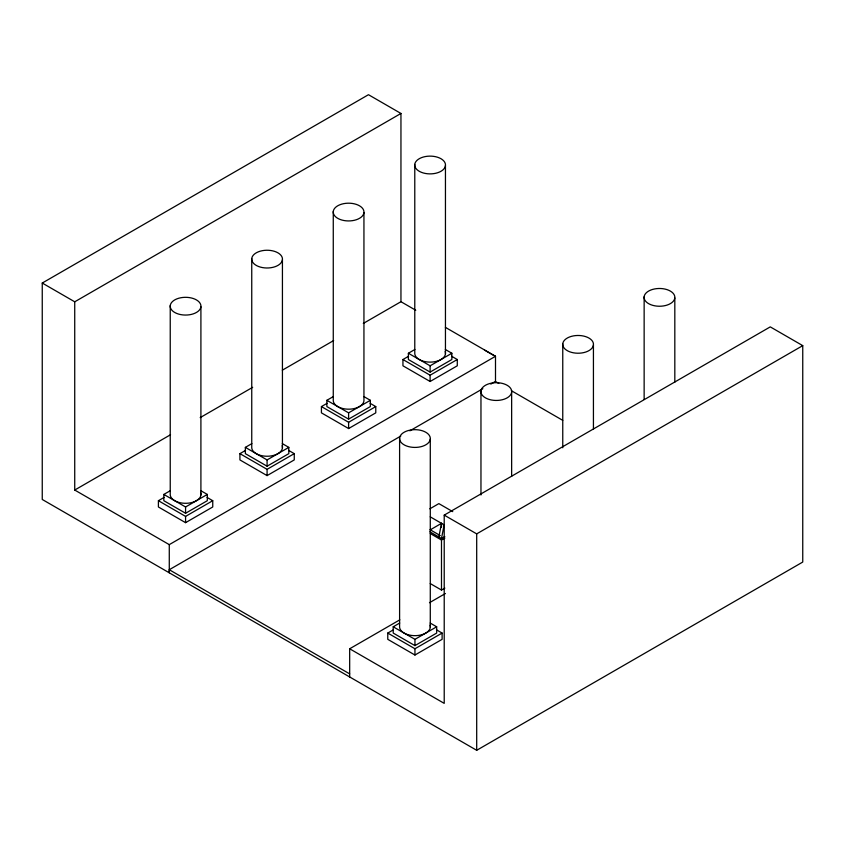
<?xml version="1.0" encoding="UTF-8"?>
<svg xmlns="http://www.w3.org/2000/svg" width="845" height="845" viewBox="0 0 845 845"><rect width="100%" height="100%" fill="white"/><g stroke="black" fill="none" stroke-linecap="round" stroke-linejoin="round"><path stroke-width="1.27" d="M438.861 536.976L441.491 523.33L430.2 529.889M429.862 531.78L441.491 538.497L444.121 524.851L430.232 516.834M349.672 676.961L349.672 648.78L444.216 703.367L444.216 515.123L770.27 326.878L802.75 345.637L802.75 562.052L476.696 750.297L42.25 499.469L42.25 283.043L368.473 94.703L400.952 113.462L400.952 301.707L363.308 323.434M42.25 283.043L74.73 301.802L400.952 113.462M74.73 301.802L74.73 490.047L170.542 434.731M200.202 417.61L252.676 387.316M282.325 370.195L333.659 340.556M200.793 490.67L207.31 494.431L207.31 500.705L185.573 513.253L163.835 500.705L163.835 494.431L170.363 490.67M282.304 443.604L288.821 447.375L288.821 453.649L267.083 466.197L245.356 453.649L245.356 447.375L251.873 443.604M363.815 396.548L370.342 400.308L370.342 406.582L348.605 419.131L326.867 406.582L326.867 400.308L333.384 396.548M445.326 349.481L451.853 353.252L451.853 359.526L430.116 372.075L408.378 359.526L408.378 353.252L414.895 349.481M207.088 497.441L212.75 500.705L212.75 506.979L185.573 522.664L158.406 506.979L158.406 500.705L164.067 497.441M288.599 450.374L294.261 453.649L294.261 459.923L267.083 475.608L239.917 459.923L239.917 453.649L245.578 450.374M370.11 403.318L375.771 406.582L375.771 412.856L348.605 428.552L321.427 412.856L321.427 406.582L327.089 403.318M451.621 356.252L457.282 359.526L457.282 365.8L430.116 381.486L402.938 365.8L402.938 359.526L408.6 356.252M163.835 494.431L185.573 506.979L207.31 494.431M245.356 447.375L267.083 459.923L288.821 447.375M326.867 400.308L348.605 412.856L370.342 400.308M408.378 353.252L430.116 365.8L451.853 353.252M158.406 500.705L185.573 516.39L212.75 500.705M239.917 453.649L267.083 469.334L294.261 453.649M321.427 406.582L348.605 422.268L375.771 406.582M402.938 359.526L430.116 375.212L457.282 359.526M74.73 490.047L169.275 544.634L495.497 356.294L495.497 381.391L490.818 384.084M400.762 436.083L169.275 569.731L349.672 673.887M409.878 430.823L482.844 388.689M429.862 508.817L438.861 503.62L452.751 511.637M441.491 538.497L444.808 536.586M430.232 533.512L441.491 540.018L444.871 538.064M444.216 515.123L476.696 533.871L802.75 345.637M430.232 583.557L441.491 590.053L444.871 588.109M349.672 648.78L399.833 619.829M429.482 602.707L445.442 593.496M430.158 623.029L436.675 626.789L436.675 633.063L414.948 645.612L393.21 633.063L393.21 626.789L399.727 623.029M436.453 629.8L442.115 633.063L442.115 639.338L414.948 655.023L387.77 639.338L387.77 633.063L393.432 629.8M393.21 626.789L414.948 639.338L436.675 626.789M387.77 633.063L414.948 648.749L442.115 633.063M400.952 301.707L415.761 310.252M445.378 327.353L495.497 356.294M484.512 350.083L495.381 356.358M495.381 381.454L498.803 383.429M511.362 390.686L562.749 420.345M430.158 529.741L440.287 535.593M674.817 297.936A15.368 8.873 0 0 1 650.946 304.749A15.368 8.873 0 0 1 652.678 289.402A15.368 8.873 0 0 1 674.817 297.936L674.817 382.183M644.144 296.785L644.144 399.463M593.433 344.929A15.368 8.873 0 0 1 569.562 351.731A15.368 8.873 0 0 1 571.283 336.394A15.368 8.873 0 0 1 593.433 344.929L593.433 429.175M562.759 343.778L562.759 447.776M511.647 392.143A15.368 8.873 0 0 1 487.776 398.956A15.368 8.873 0 0 1 489.498 383.609A15.368 8.873 0 0 1 511.647 392.143L511.647 476.39M480.963 390.992L480.963 494.99M476.696 533.871L476.696 750.297M445.452 165.578A15.368 8.873 0 0 1 421.581 172.391A15.368 8.873 0 0 1 423.303 157.043A15.368 8.873 0 0 1 445.452 165.578L445.452 353.823M441.491 523.235L441.491 527.174M441.491 540.018L441.491 590.053M430.285 439.115A15.368 8.873 0 0 1 406.413 445.928A15.368 8.873 0 0 1 408.135 430.591A15.368 8.873 0 0 1 430.285 439.115L430.285 627.36M430.116 365.8L430.116 372.075M430.116 375.212L430.116 381.486M414.948 639.338L414.948 645.612M414.948 648.749L414.948 655.023M414.779 164.426L414.779 352.671A15.368 8.873 0 0 0 431.13 362.104A15.368 8.873 0 0 0 445.188 351.509M399.6 437.974L399.6 626.219A15.368 8.873 0 0 0 415.962 635.641A15.368 8.873 0 0 0 430.02 625.057M363.941 212.634A15.368 8.873 0 0 1 340.07 219.446A15.368 8.873 0 0 1 341.792 204.11A15.368 8.873 0 0 1 363.941 212.634L363.941 400.889A15.368 8.873 0 0 1 347.601 409.17A15.368 8.873 0 0 1 333.268 399.738L333.268 211.493M348.605 412.856L348.605 419.131M348.605 422.268L348.605 428.552M282.431 259.7A15.368 8.873 0 0 1 258.559 266.502A15.368 8.873 0 0 1 260.281 251.166A15.368 8.873 0 0 1 282.431 259.7L282.431 447.945M267.083 459.923L267.083 466.197M267.083 469.334L267.083 475.608M251.747 258.549L251.747 446.794A15.368 8.873 0 0 0 268.108 456.226A15.368 8.873 0 0 0 282.156 445.632M200.909 306.756A15.368 8.873 0 0 1 177.049 313.569A15.368 8.873 0 0 1 178.77 298.232A15.368 8.873 0 0 1 200.909 306.756L200.909 495.012M185.573 506.979L185.573 513.253M185.573 516.39L185.573 522.664M170.236 305.615L170.236 493.86A15.368 8.873 0 0 0 186.587 503.282A15.368 8.873 0 0 0 200.645 492.698M169.327 569.699L169.275 572.804L169.275 544.634"/></g></svg>
